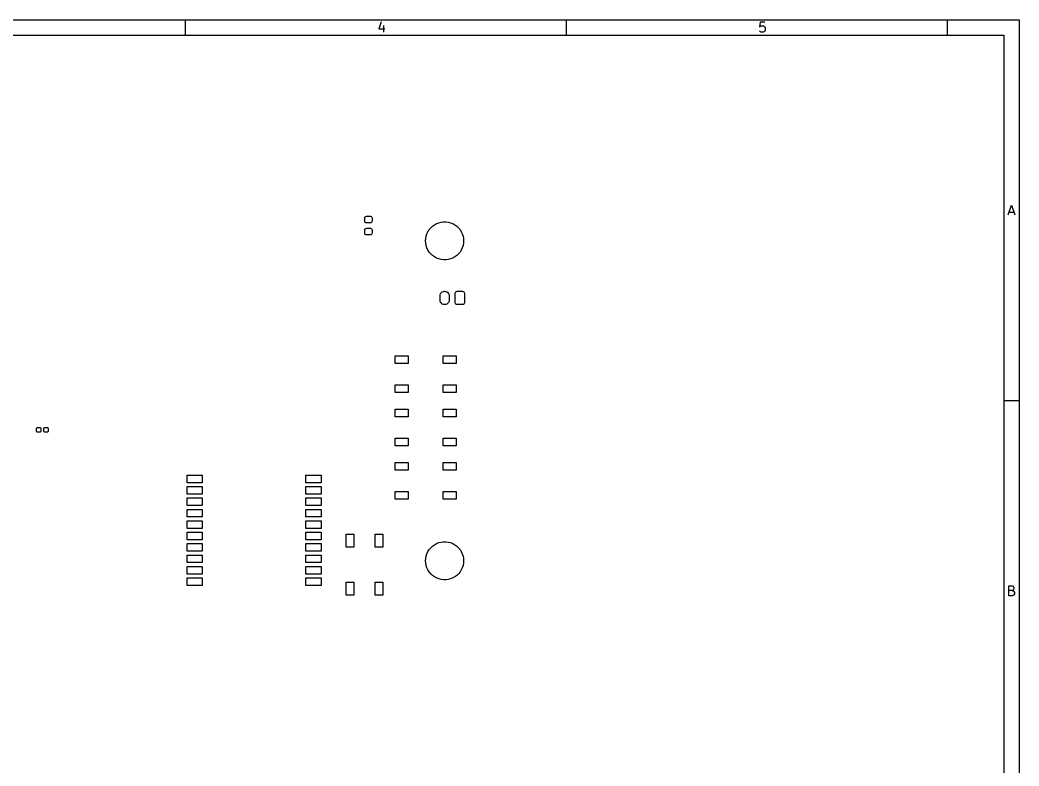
# Model space of a CAD drawing. Extents: x 0.4 to 10.6, y -8.1 to -0.4.
# Drawn here: x 5.44 to 10.61, y -4.25 to -0.39 of the extents above; entities that cross this region are included whole.
import ezdxf

# ---------------------------------------------------------------- set-up
doc = ezdxf.new("R2010")
doc.units = 0
doc.header["$MEASUREMENT"] = 0
doc.layers.add('BLACK', color=7, linetype='CONTINUOUS')

msp = doc.modelspace()

# ---------------------------------------------------------------- linework, layer by layer
at = {"layer": 'BLACK', "linetype": 'CONTINUOUS'}
for p, q in [((0.393701, -0.393701), (10.6063, -0.393701)), ((6.29921, -0.472441), (6.29921, -0.393701)), ((7.30928, -0.402823), (7.2971, -0.439381)), ((8.26772, -0.472441), (8.26772, -0.393701)), ((9.26804, -0.40526), (9.2656, -0.429632)), ((9.29241, -0.40526), (9.26804, -0.40526)), ((10.2362, -0.472441), (10.2362, -0.393701)), ((10.6063, -0.393701), (10.6063, -8.1063)), ((7.2971, -0.439381), (7.32878, -0.439381)), ((7.32147, -0.42232), (7.32147, -0.456441)), ((9.2656, -0.429632), (9.26804, -0.427195)), ((9.26804, -0.454004), (9.2656, -0.451567)), ((9.26804, -0.427195), (9.27291, -0.424758)), ((9.27291, -0.456441), (9.26804, -0.454004)), ((9.27291, -0.424758), (9.2851, -0.424758)), ((9.2851, -0.456441), (9.27291, -0.456441)), ((9.2851, -0.424758), (9.28997, -0.427195)), ((9.28997, -0.454004), (9.2851, -0.456441)), ((9.28997, -0.427195), (9.29241, -0.429632)), ((9.29241, -0.451567), (9.28997, -0.454004)), ((9.29241, -0.429632), (9.29485, -0.434506)), ((9.29485, -0.446692), (9.29241, -0.451567)), ((9.29485, -0.434506), (9.29485, -0.446692)), ((0.472441, -0.472441), (10.5276, -0.472441)), ((10.5276, -0.472441), (10.5276, -8.02756)), ((10.5499, -1.40132), (10.5669, -1.35014)), ((10.5547, -1.3867), (10.5791, -1.3867)), ((10.5669, -1.35014), (10.584, -1.40132)), ((7.22539, -1.41708), (7.22605, -1.41378)), ((7.22539, -1.4343), (7.22539, -1.41708)), ((7.22605, -1.4376), (7.22539, -1.4343)), ((7.22605, -1.41378), (7.22792, -1.41099)), ((7.22792, -1.44039), (7.22605, -1.4376)), ((7.22792, -1.41099), (7.23071, -1.40912)), ((7.23071, -1.44226), (7.22792, -1.44039)), ((7.23071, -1.40912), (7.23401, -1.40846)), ((7.23401, -1.44291), (7.23071, -1.44226)), ((7.23401, -1.40846), (7.25418, -1.40846)), ((7.25418, -1.44291), (7.23401, -1.44291)), ((7.25418, -1.40846), (7.25748, -1.40912)), ((7.25748, -1.44226), (7.25418, -1.44291)), ((7.25748, -1.40912), (7.26027, -1.41099)), ((7.26027, -1.44039), (7.25748, -1.44226)), ((7.26027, -1.41099), (7.26214, -1.41378)), ((7.26214, -1.4376), (7.26027, -1.44039)), ((7.26214, -1.41378), (7.2628, -1.41708)), ((7.2628, -1.4343), (7.26214, -1.4376)), ((7.2628, -1.41708), (7.2628, -1.4343)), ((7.59589, -1.44638), (7.60738, -1.44183)), ((7.60738, -1.44183), (7.61935, -1.43875)), ((7.61935, -1.43875), (7.63162, -1.4372)), ((7.63162, -1.4372), (7.64398, -1.4372)), ((7.64398, -1.4372), (7.65624, -1.43875)), ((7.65624, -1.43875), (7.66821, -1.44183)), ((7.66821, -1.44183), (7.6797, -1.44638)), ((7.22539, -1.47908), (7.22605, -1.47579)), ((7.22539, -1.49631), (7.22539, -1.47908)), ((7.22605, -1.4996), (7.22539, -1.49631)), ((7.22605, -1.47579), (7.22792, -1.47299)), ((7.22792, -1.47299), (7.23071, -1.47113)), ((7.23071, -1.47113), (7.23401, -1.47047)), ((7.23401, -1.47047), (7.25418, -1.47047)), ((7.25418, -1.47047), (7.25748, -1.47113)), ((7.25748, -1.47113), (7.26027, -1.47299)), ((7.26027, -1.47299), (7.26214, -1.47579)), ((7.26214, -1.47579), (7.2628, -1.47908)), ((7.2628, -1.49631), (7.26214, -1.4996)), ((7.2628, -1.47908), (7.2628, -1.49631)), ((7.54628, -1.4992), (7.55154, -1.48802)), ((7.55154, -1.48802), (7.55817, -1.47758)), ((7.55817, -1.47758), (7.56605, -1.46806)), ((7.56605, -1.46806), (7.57506, -1.4596)), ((7.57506, -1.4596), (7.58506, -1.45233)), ((7.58506, -1.45233), (7.59589, -1.44638)), ((7.6797, -1.44638), (7.69053, -1.45233)), ((7.69053, -1.45233), (7.70053, -1.4596)), ((7.70053, -1.4596), (7.70954, -1.46806)), ((7.70954, -1.46806), (7.71742, -1.47758)), ((7.71742, -1.47758), (7.72405, -1.48802)), ((7.72405, -1.48802), (7.72931, -1.4992)), ((7.22792, -1.5024), (7.22605, -1.4996)), ((7.23071, -1.50427), (7.22792, -1.5024)), ((7.23401, -1.50492), (7.23071, -1.50427)), ((7.25418, -1.50492), (7.23401, -1.50492)), ((7.25748, -1.50427), (7.25418, -1.50492)), ((7.26027, -1.5024), (7.25748, -1.50427)), ((7.26214, -1.4996), (7.26027, -1.5024)), ((7.53937, -1.53543), (7.54015, -1.5231)), ((7.54015, -1.54777), (7.53937, -1.53543)), ((7.54015, -1.5231), (7.54246, -1.51096)), ((7.54246, -1.55991), (7.54015, -1.54777)), ((7.54246, -1.51096), (7.54628, -1.4992)), ((7.72931, -1.4992), (7.73313, -1.51096)), ((7.73313, -1.51096), (7.73544, -1.5231)), ((7.73544, -1.54777), (7.73313, -1.55991)), ((7.73544, -1.5231), (7.73622, -1.53543)), ((7.73622, -1.53543), (7.73544, -1.54777)), ((7.54628, -1.57167), (7.54246, -1.55991)), ((7.55154, -1.58285), (7.54628, -1.57167)), ((7.55817, -1.59329), (7.55154, -1.58285)), ((7.56605, -1.60281), (7.55817, -1.59329)), ((7.71742, -1.59329), (7.70954, -1.60281)), ((7.72405, -1.58285), (7.71742, -1.59329)), ((7.72931, -1.57167), (7.72405, -1.58285)), ((7.73313, -1.55991), (7.72931, -1.57167)), ((7.57506, -1.61127), (7.56605, -1.60281)), ((7.58506, -1.61854), (7.57506, -1.61127)), ((7.59589, -1.62449), (7.58506, -1.61854)), ((7.60738, -1.62904), (7.59589, -1.62449)), ((7.61935, -1.63211), (7.60738, -1.62904)), ((7.63162, -1.63366), (7.61935, -1.63211)), ((7.64398, -1.63366), (7.63162, -1.63366)), ((7.65624, -1.63211), (7.64398, -1.63366)), ((7.66821, -1.62904), (7.65624, -1.63211)), ((7.6797, -1.62449), (7.66821, -1.62904)), ((7.69053, -1.61854), (7.6797, -1.62449)), ((7.70053, -1.61127), (7.69053, -1.61854)), ((7.70954, -1.60281), (7.70053, -1.61127)), ((7.61734, -1.80807), (7.62109, -1.80318)), ((7.62109, -1.80318), (7.62598, -1.79942)), ((7.62598, -1.79942), (7.63168, -1.79706)), ((7.63168, -1.79706), (7.6378, -1.79626)), ((7.6378, -1.79626), (7.64391, -1.79706)), ((7.64391, -1.79706), (7.64961, -1.79942)), ((7.64961, -1.79942), (7.6545, -1.80318)), ((7.6545, -1.80318), (7.65825, -1.80807)), ((7.69291, -1.8061), (7.69366, -1.80234)), ((7.69291, -1.85531), (7.69291, -1.8061)), ((7.69366, -1.80234), (7.6958, -1.79914)), ((7.6958, -1.79914), (7.69899, -1.79701)), ((7.69899, -1.79701), (7.70276, -1.79626)), ((7.70276, -1.79626), (7.73031, -1.79626)), ((7.73031, -1.79626), (7.73408, -1.79701)), ((7.73408, -1.79701), (7.73727, -1.79914)), ((7.73727, -1.79914), (7.73941, -1.80234)), ((7.73941, -1.80234), (7.74016, -1.8061)), ((7.74016, -1.8061), (7.74016, -1.85531)), ((7.61417, -1.81988), (7.61498, -1.81377)), ((7.61417, -1.84154), (7.61417, -1.81988)), ((7.61498, -1.84765), (7.61417, -1.84154)), ((7.61498, -1.81377), (7.61734, -1.80807)), ((7.61734, -1.85335), (7.61498, -1.84765)), ((7.62109, -1.85824), (7.61734, -1.85335)), ((7.62598, -1.86199), (7.62109, -1.85824)), ((7.6545, -1.85824), (7.64961, -1.86199)), ((7.65825, -1.85335), (7.6545, -1.85824)), ((7.65825, -1.80807), (7.66061, -1.81377)), ((7.66061, -1.84765), (7.65825, -1.85335)), ((7.66061, -1.81377), (7.66142, -1.81988)), ((7.66142, -1.84154), (7.66061, -1.84765)), ((7.66142, -1.81988), (7.66142, -1.84154)), ((7.69366, -1.85908), (7.69291, -1.85531)), ((7.74016, -1.85531), (7.73941, -1.85908)), ((7.63168, -1.86435), (7.62598, -1.86199)), ((7.6378, -1.86516), (7.63168, -1.86435)), ((7.64391, -1.86435), (7.6378, -1.86516)), ((7.64961, -1.86199), (7.64391, -1.86435)), ((7.6958, -1.86227), (7.69366, -1.85908)), ((7.69899, -1.86441), (7.6958, -1.86227)), ((7.70276, -1.86516), (7.69899, -1.86441)), ((7.73031, -1.86516), (7.70276, -1.86516)), ((7.73408, -1.86441), (7.73031, -1.86516)), ((7.73727, -1.86227), (7.73408, -1.86441)), ((7.73941, -1.85908), (7.73727, -1.86227)), ((7.38189, -2.16929), (7.38189, -2.12992)), ((7.38189, -2.12992), (7.44882, -2.12992)), ((7.44882, -2.12992), (7.44882, -2.16929)), ((7.62992, -2.16929), (7.62992, -2.12992)), ((7.62992, -2.12992), (7.69685, -2.12992)), ((7.69685, -2.12992), (7.69685, -2.16929)), ((7.44882, -2.16929), (7.38189, -2.16929)), ((7.69685, -2.16929), (7.62992, -2.16929)), ((7.38189, -2.3189), (7.38189, -2.27953)), ((7.38189, -2.27953), (7.44882, -2.27953)), ((7.44882, -2.3189), (7.38189, -2.3189)), ((7.44882, -2.27953), (7.44882, -2.3189)), ((7.62992, -2.3189), (7.62992, -2.27953)), ((7.62992, -2.27953), (7.69685, -2.27953)), ((7.69685, -2.3189), (7.62992, -2.3189)), ((7.69685, -2.27953), (7.69685, -2.3189)), ((10.6063, -2.3622), (10.5276, -2.3622)), ((7.38189, -2.44488), (7.38189, -2.40551)), ((7.38189, -2.40551), (7.44882, -2.40551)), ((7.44882, -2.40551), (7.44882, -2.44488)), ((7.62992, -2.44488), (7.62992, -2.40551)), ((7.62992, -2.40551), (7.69685, -2.40551)), ((7.69685, -2.40551), (7.69685, -2.44488)), ((7.44882, -2.44488), (7.38189, -2.44488)), ((7.69685, -2.44488), (7.62992, -2.44488)), ((5.52913, -2.50512), (5.52955, -2.50301)), ((5.52913, -2.5185), (5.52913, -2.50512)), ((5.52955, -2.52061), (5.52913, -2.5185)), ((5.52955, -2.50301), (5.53075, -2.50122)), ((5.53075, -2.5224), (5.52955, -2.52061)), ((5.53075, -2.50122), (5.53254, -2.50003)), ((5.53254, -2.5236), (5.53075, -2.5224)), ((5.53254, -2.50003), (5.53465, -2.49961)), ((5.53465, -2.52402), (5.53254, -2.5236)), ((5.53465, -2.49961), (5.54567, -2.49961)), ((5.54567, -2.52402), (5.53465, -2.52402)), ((5.54567, -2.49961), (5.54778, -2.50003)), ((5.54778, -2.5236), (5.54567, -2.52402)), ((5.54778, -2.50003), (5.54957, -2.50122)), ((5.54957, -2.5224), (5.54778, -2.5236)), ((5.54957, -2.50122), (5.55076, -2.50301)), ((5.55076, -2.52061), (5.54957, -2.5224)), ((5.55076, -2.50301), (5.55118, -2.50512)), ((5.55118, -2.5185), (5.55076, -2.52061)), ((5.55118, -2.50512), (5.55118, -2.5185)), ((5.56693, -2.50512), (5.56735, -2.50301)), ((5.56693, -2.5185), (5.56693, -2.50512)), ((5.56735, -2.52061), (5.56693, -2.5185)), ((5.56735, -2.50301), (5.56854, -2.50122)), ((5.56854, -2.5224), (5.56735, -2.52061)), ((5.56854, -2.50122), (5.57033, -2.50003)), ((5.57033, -2.5236), (5.56854, -2.5224)), ((5.57033, -2.50003), (5.57244, -2.49961)), ((5.57244, -2.52402), (5.57033, -2.5236)), ((5.57244, -2.49961), (5.58346, -2.49961)), ((5.58346, -2.52402), (5.57244, -2.52402)), ((5.58346, -2.49961), (5.58557, -2.50003)), ((5.58557, -2.5236), (5.58346, -2.52402)), ((5.58557, -2.50003), (5.58736, -2.50122)), ((5.58736, -2.5224), (5.58557, -2.5236)), ((5.58736, -2.50122), (5.58856, -2.50301)), ((5.58856, -2.52061), (5.58736, -2.5224)), ((5.58856, -2.50301), (5.58898, -2.50512)), ((5.58898, -2.5185), (5.58856, -2.52061)), ((5.58898, -2.50512), (5.58898, -2.5185)), ((7.38189, -2.59449), (7.38189, -2.55512)), ((7.38189, -2.55512), (7.44882, -2.55512)), ((7.44882, -2.55512), (7.44882, -2.59449)), ((7.62992, -2.59449), (7.62992, -2.55512)), ((7.62992, -2.55512), (7.69685, -2.55512)), ((7.69685, -2.55512), (7.69685, -2.59449)), ((7.44882, -2.59449), (7.38189, -2.59449)), ((7.69685, -2.59449), (7.62992, -2.59449)), ((7.38189, -2.72047), (7.38189, -2.6811)), ((7.38189, -2.6811), (7.44882, -2.6811)), ((7.44882, -2.6811), (7.44882, -2.72047)), ((7.62992, -2.72047), (7.62992, -2.6811)), ((7.62992, -2.6811), (7.69685, -2.6811)), ((7.69685, -2.6811), (7.69685, -2.72047)), ((7.44882, -2.72047), (7.38189, -2.72047)), ((7.69685, -2.72047), (7.62992, -2.72047)), ((6.30709, -2.78543), (6.30709, -2.74606)), ((6.30709, -2.74606), (6.38583, -2.74606)), ((6.38583, -2.78543), (6.30709, -2.78543)), ((6.38583, -2.74606), (6.38583, -2.78543)), ((6.92126, -2.78543), (6.92126, -2.74606)), ((6.92126, -2.74606), (7, -2.74606)), ((7, -2.78543), (6.92126, -2.78543)), ((7, -2.74606), (7, -2.78543)), ((6.30709, -2.84449), (6.30709, -2.80512)), ((6.30709, -2.80512), (6.38583, -2.80512)), ((6.38583, -2.80512), (6.38583, -2.84449)), ((6.92126, -2.84449), (6.92126, -2.80512)), ((6.92126, -2.80512), (7, -2.80512)), ((7, -2.80512), (7, -2.84449)), ((7.38189, -2.87008), (7.38189, -2.83071)), ((7.38189, -2.83071), (7.44882, -2.83071)), ((7.44882, -2.83071), (7.44882, -2.87008)), ((7.62992, -2.87008), (7.62992, -2.83071)), ((7.62992, -2.83071), (7.69685, -2.83071)), ((7.69685, -2.83071), (7.69685, -2.87008)), ((6.38583, -2.84449), (6.30709, -2.84449)), ((6.30709, -2.90354), (6.30709, -2.86417)), ((6.30709, -2.86417), (6.38583, -2.86417)), ((6.38583, -2.86417), (6.38583, -2.90354)), ((7, -2.84449), (6.92126, -2.84449)), ((6.92126, -2.90354), (6.92126, -2.86417)), ((6.92126, -2.86417), (7, -2.86417)), ((7, -2.86417), (7, -2.90354)), ((7.44882, -2.87008), (7.38189, -2.87008)), ((7.69685, -2.87008), (7.62992, -2.87008)), ((6.38583, -2.90354), (6.30709, -2.90354)), ((6.30709, -2.9626), (6.30709, -2.92323)), ((6.30709, -2.92323), (6.38583, -2.92323)), ((6.38583, -2.92323), (6.38583, -2.9626)), ((7, -2.90354), (6.92126, -2.90354)), ((6.92126, -2.9626), (6.92126, -2.92323)), ((6.92126, -2.92323), (7, -2.92323)), ((7, -2.92323), (7, -2.9626)), ((6.38583, -2.9626), (6.30709, -2.9626)), ((6.30709, -3.02165), (6.30709, -2.98228)), ((6.30709, -2.98228), (6.38583, -2.98228)), ((6.38583, -2.98228), (6.38583, -3.02165)), ((7, -2.9626), (6.92126, -2.9626)), ((6.92126, -3.02165), (6.92126, -2.98228)), ((6.92126, -2.98228), (7, -2.98228)), ((7, -2.98228), (7, -3.02165)), ((6.38583, -3.02165), (6.30709, -3.02165)), ((6.30709, -3.08071), (6.30709, -3.04134)), ((6.30709, -3.04134), (6.38583, -3.04134)), ((6.38583, -3.04134), (6.38583, -3.08071)), ((7, -3.02165), (6.92126, -3.02165)), ((6.92126, -3.08071), (6.92126, -3.04134)), ((6.92126, -3.04134), (7, -3.04134)), ((7, -3.04134), (7, -3.08071)), ((6.38583, -3.08071), (6.30709, -3.08071)), ((7, -3.08071), (6.92126, -3.08071)), ((7.12992, -3.11811), (7.12992, -3.05118)), ((7.12992, -3.05118), (7.16929, -3.05118)), ((7.16929, -3.05118), (7.16929, -3.11811)), ((7.27953, -3.11811), (7.27953, -3.05118)), ((7.27953, -3.05118), (7.3189, -3.05118)), ((7.3189, -3.05118), (7.3189, -3.11811)), ((7.59589, -3.09992), (7.60738, -3.09537)), ((7.60738, -3.09537), (7.61935, -3.09229)), ((7.61935, -3.09229), (7.63162, -3.09075)), ((7.63162, -3.09075), (7.64398, -3.09075)), ((7.64398, -3.09075), (7.65624, -3.09229)), ((7.65624, -3.09229), (7.66821, -3.09537)), ((7.66821, -3.09537), (7.6797, -3.09992)), ((6.30709, -3.13976), (6.30709, -3.10039)), ((6.30709, -3.10039), (6.38583, -3.10039)), ((6.38583, -3.13976), (6.30709, -3.13976)), ((6.38583, -3.10039), (6.38583, -3.13976)), ((6.92126, -3.13976), (6.92126, -3.10039)), ((6.92126, -3.10039), (7, -3.10039)), ((7, -3.13976), (6.92126, -3.13976)), ((7, -3.10039), (7, -3.13976)), ((7.16929, -3.11811), (7.12992, -3.11811)), ((7.3189, -3.11811), (7.27953, -3.11811)), ((7.54628, -3.15274), (7.55154, -3.14156)), ((7.55154, -3.14156), (7.55817, -3.13112)), ((7.55817, -3.13112), (7.56605, -3.1216)), ((7.56605, -3.1216), (7.57506, -3.11314)), ((7.57506, -3.11314), (7.58506, -3.10587)), ((7.58506, -3.10587), (7.59589, -3.09992)), ((7.6797, -3.09992), (7.69053, -3.10587)), ((7.69053, -3.10587), (7.70053, -3.11314)), ((7.70053, -3.11314), (7.70954, -3.1216)), ((7.70954, -3.1216), (7.71742, -3.13112)), ((7.71742, -3.13112), (7.72405, -3.14156)), ((7.72405, -3.14156), (7.72931, -3.15274)), ((6.30709, -3.19882), (6.30709, -3.15945)), ((6.30709, -3.15945), (6.38583, -3.15945)), ((6.38583, -3.19882), (6.30709, -3.19882)), ((6.38583, -3.15945), (6.38583, -3.19882)), ((6.92126, -3.19882), (6.92126, -3.15945)), ((6.92126, -3.15945), (7, -3.15945)), ((7, -3.19882), (6.92126, -3.19882)), ((7, -3.15945), (7, -3.19882)), ((7.53937, -3.18898), (7.54015, -3.17664)), ((7.54015, -3.20131), (7.53937, -3.18898)), ((7.54015, -3.17664), (7.54246, -3.1645)), ((7.54246, -3.1645), (7.54628, -3.15274)), ((7.72931, -3.15274), (7.73313, -3.1645)), ((7.73313, -3.1645), (7.73544, -3.17664)), ((7.73544, -3.17664), (7.73622, -3.18898)), ((7.73622, -3.18898), (7.73544, -3.20131)), ((6.30709, -3.25787), (6.30709, -3.2185)), ((6.30709, -3.2185), (6.38583, -3.2185)), ((6.38583, -3.2185), (6.38583, -3.25787)), ((6.92126, -3.25787), (6.92126, -3.2185)), ((6.92126, -3.2185), (7, -3.2185)), ((7, -3.2185), (7, -3.25787)), ((7.54246, -3.21345), (7.54015, -3.20131)), ((7.54628, -3.22521), (7.54246, -3.21345)), ((7.55154, -3.23639), (7.54628, -3.22521)), ((7.55817, -3.24683), (7.55154, -3.23639)), ((7.56605, -3.25635), (7.55817, -3.24683)), ((7.71742, -3.24683), (7.70954, -3.25635)), ((7.72405, -3.23639), (7.71742, -3.24683)), ((7.72931, -3.22521), (7.72405, -3.23639)), ((7.73313, -3.21345), (7.72931, -3.22521)), ((7.73544, -3.20131), (7.73313, -3.21345)), ((6.38583, -3.25787), (6.30709, -3.25787)), ((6.30709, -3.31693), (6.30709, -3.27756)), ((6.30709, -3.27756), (6.38583, -3.27756)), ((6.38583, -3.27756), (6.38583, -3.31693)), ((7, -3.25787), (6.92126, -3.25787)), ((6.92126, -3.31693), (6.92126, -3.27756)), ((6.92126, -3.27756), (7, -3.27756)), ((7, -3.27756), (7, -3.31693)), ((7.12992, -3.36614), (7.12992, -3.29921)), ((7.12992, -3.29921), (7.16929, -3.29921)), ((7.16929, -3.29921), (7.16929, -3.36614)), ((7.27953, -3.36614), (7.27953, -3.29921)), ((7.27953, -3.29921), (7.3189, -3.29921)), ((7.3189, -3.29921), (7.3189, -3.36614)), ((7.57506, -3.26481), (7.56605, -3.25635)), ((7.58506, -3.27208), (7.57506, -3.26481)), ((7.59589, -3.27803), (7.58506, -3.27208)), ((7.60738, -3.28258), (7.59589, -3.27803)), ((7.61935, -3.28566), (7.60738, -3.28258)), ((7.63162, -3.28721), (7.61935, -3.28566)), ((7.64398, -3.28721), (7.63162, -3.28721)), ((7.65624, -3.28566), (7.64398, -3.28721)), ((7.66821, -3.28258), (7.65624, -3.28566)), ((7.6797, -3.27803), (7.66821, -3.28258)), ((7.69053, -3.27208), (7.6797, -3.27803)), ((7.70053, -3.26481), (7.69053, -3.27208)), ((7.70954, -3.25635), (7.70053, -3.26481)), ((6.38583, -3.31693), (6.30709, -3.31693)), ((7, -3.31693), (6.92126, -3.31693)), ((10.5535, -3.36983), (10.5535, -3.31865)), ((10.5535, -3.31865), (10.5706, -3.31865)), ((10.5706, -3.34302), (10.5535, -3.34302)), ((10.5706, -3.31865), (10.5755, -3.32108)), ((10.5755, -3.34058), (10.5706, -3.34302)), ((10.5706, -3.34302), (10.5779, -3.34545)), ((10.5755, -3.32108), (10.5779, -3.32352)), ((10.5779, -3.33814), (10.5755, -3.34058)), ((10.5779, -3.32352), (10.5803, -3.32839)), ((10.5803, -3.33327), (10.5779, -3.33814)), ((10.5779, -3.34545), (10.5803, -3.34789)), ((10.5803, -3.32839), (10.5803, -3.33327)), ((10.5803, -3.34789), (10.5828, -3.35277)), ((10.5828, -3.35277), (10.5828, -3.36008)), ((7.16929, -3.36614), (7.12992, -3.36614)), ((7.3189, -3.36614), (7.27953, -3.36614)), ((10.573, -3.36983), (10.5535, -3.36983)), ((10.5779, -3.36739), (10.573, -3.36983)), ((10.5803, -3.36495), (10.5779, -3.36739)), ((10.5828, -3.36008), (10.5803, -3.36495))]:
    msp.add_line(p, q, dxfattribs=at)

doc.saveas('drawing.dxf')
